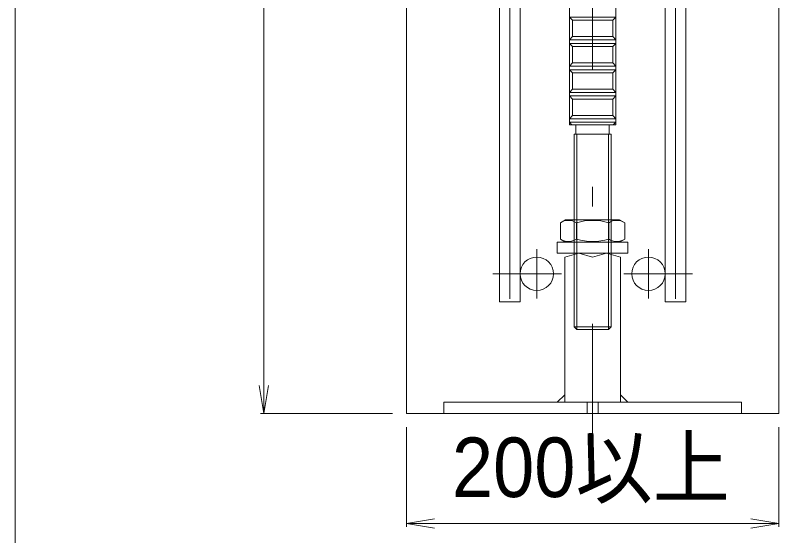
# Model space of a CAD drawing. Units: millimetres at full size; details may follow other scales. Extents: x -2994 to 2994, y -2281 to 2281.
# Drawn here: x -472.5 to -199.1, y -1454.8 to -1268.4 of the extents above; entities that cross this region are included whole.
import ezdxf
from ezdxf.enums import TextEntityAlignment as Align

# ---------------------------------------------------------------- set-up
doc = ezdxf.new("R2010")
doc.units = ezdxf.units.MM
doc.header["$LTSCALE"] = 28.063
doc.linetypes.add('LONG_DASHED_DOTTED', pattern=[15.25, 12, -1.5, 0.25, -1.5])
for name, color, linetype, lineweight in [('1-0_0', 4, 'Continuous', 9), ('1-6__0-A_00_WAKU', 5, 'Continuous', 20), ('1-B_レイヤ0', 2, 'Continuous', 15)]:
    doc.layers.add(name, color=color, linetype=linetype, lineweight=lineweight)
doc.styles.add('ＭＳ Ｐゴシック', font='')
doc.styles.get('ＭＳ Ｐゴシック').set_extended_font_data('MS PGothic')

msp = doc.modelspace()

# ---------------------------------------------------------------- linework, layer by layer
at = {"layer": '1-0_0', "lineweight": 5}
for p, q in [((-383.49, -1410.99), (-383.49, -1010.99)), ((-383.49, -1410.99), (-385.15, -1400.99)), ((-383.49, -1410.99), (-381.82, -1400.99)), ((-337.39, -1410.99), (-384.74, -1410.99)), ((-332.39, -1415.99), (-332.39, -1451.7)), ((-199.06, -1415.99), (-199.06, -1451.7)), ((-332.39, -1450.45), (-322.39, -1448.78)), ((-199.06, -1450.45), (-209.06, -1448.78)), ((-332.39, -1450.45), (-322.39, -1452.11)), ((-332.39, -1450.45), (-199.06, -1450.45)), ((-199.06, -1450.45), (-209.06, -1452.11))]:
    msp.add_line(p, q, dxfattribs=at)
at = {"layer": '1-6__0-A_00_WAKU'}
msp.add_line((-472.54, -1670), (-472.54, 1655), dxfattribs=at)
at = {"layer": '1-B_レイヤ0', "color": 4, "linetype": 'LONG_DASHED_DOTTED'}
for p, q in [((-265.72, -950.99), (-265.72, -1424.32)), ((-295.39, -1033.21), (-295.39, -1377.66)), ((-236.06, -1033.21), (-236.06, -1377.66)), ((-285.72, -1352.18), (-285.72, -1369.81)), ((-245.72, -1352.18), (-245.72, -1369.81)), ((-276.91, -1360.99), (-301.52, -1360.99)), ((-254.54, -1360.99), (-229.93, -1360.99))]:
    msp.add_line(p, q, dxfattribs=at)
at = {"layer": '1-B_レイヤ0'}
for p, q in [((-332.39, -1010.99), (-332.39, -1410.99)), ((-274.06, -1160.98), (-274.06, -1307.66)), ((-257.39, -1173.38), (-257.39, -1307.66)), ((-274.06, -1269.03), (-272.92, -1270.17)), ((-257.39, -1269.03), (-274.06, -1269.03)), ((-272.92, -1270.17), (-272.92, -1276.02)), ((-258.53, -1270.17), (-258.53, -1276.02)), ((-272.92, -1276.02), (-274.06, -1277.16)), ((-258.53, -1276.02), (-272.92, -1276.02)), ((-258.53, -1276.02), (-257.39, -1277.16)), ((-257.39, -1277.16), (-274.06, -1277.16)), ((-274.06, -1278.45), (-272.92, -1279.59)), ((-257.39, -1278.45), (-274.06, -1278.45)), ((-272.92, -1279.59), (-272.92, -1285.44)), ((-258.53, -1279.59), (-258.53, -1285.44)), ((-272.92, -1285.44), (-274.06, -1286.58)), ((-257.39, -1286.58), (-274.06, -1286.58)), ((-274.06, -1287.87), (-272.92, -1289.01)), ((-257.39, -1287.87), (-274.06, -1287.87)), ((-258.53, -1285.44), (-272.92, -1285.44)), ((-258.53, -1285.44), (-257.39, -1286.58)), ((-272.92, -1289.01), (-272.92, -1294.87)), ((-258.53, -1289.01), (-258.53, -1294.87)), ((-272.92, -1294.87), (-274.06, -1296.01)), ((-257.39, -1296.01), (-274.06, -1296.01)), ((-258.53, -1294.87), (-272.92, -1294.87)), ((-258.53, -1294.87), (-257.39, -1296.01)), ((-274.06, -1297.3), (-272.92, -1298.44)), ((-257.39, -1297.3), (-274.06, -1297.3)), ((-272.92, -1298.44), (-272.92, -1304.29)), ((-258.53, -1298.44), (-258.53, -1304.29)), ((-272.92, -1304.29), (-274.06, -1305.43)), ((-258.53, -1304.29), (-272.92, -1304.29)), ((-258.53, -1304.29), (-257.39, -1305.43)), ((-257.39, -1305.43), (-274.06, -1305.43)), ((-257.39, -1306.72), (-274.06, -1306.72)), ((-274.06, -1306.72), (-273.12, -1307.66)), ((-257.39, -1306.72), (-258.33, -1307.66)), ((-274.06, -1307.66), (-257.39, -1307.66)), ((-271.69, -1307.66), (-271.69, -1310.99)), ((-259.76, -1307.66), (-259.76, -1310.99)), ((-272.39, -1310.99), (-259.06, -1310.99)), ((-272.39, -1379.99), (-272.39, -1310.99)), ((-271.39, -1380.99), (-271.39, -1310.99)), ((-260.06, -1380.99), (-260.06, -1310.99)), ((-259.06, -1379.99), (-259.06, -1310.99)), ((-277.27, -1342.74), (-275.39, -1341.66)), ((-277.27, -1348.57), (-277.27, -1342.74)), ((-256.06, -1341.66), (-275.39, -1341.66)), ((-271.5, -1348.57), (-271.5, -1342.74)), ((-259.95, -1348.57), (-259.95, -1342.74)), ((-254.18, -1342.74), (-256.06, -1341.66)), ((-254.18, -1348.57), (-254.18, -1342.74)), ((-278.39, -1349.66), (-253.06, -1349.66)), ((-278.39, -1349.66), (-278.39, -1353.66)), ((-277.27, -1348.57), (-275.39, -1349.66)), ((-256.06, -1349.66), (-275.39, -1349.66)), ((-254.18, -1348.57), (-256.06, -1349.66)), ((-253.06, -1349.66), (-253.06, -1353.66)), ((-278.39, -1353.66), (-253.06, -1353.66)), ((-260.72, -1353.66), (-270.72, -1353.66)), ((-275.72, -1406.99), (-275.72, -1354.99)), ((-255.72, -1406.99), (-255.72, -1354.99)), ((-272.39, -1379.99), (-259.06, -1379.99)), ((-275.72, -1404.32), (-278.39, -1406.99)), ((-255.72, -1404.32), (-253.06, -1406.99)), ((-319.06, -1410.99), (-319.06, -1406.99)), ((-212.39, -1406.99), (-319.06, -1406.99)), ((-267.72, -1410.99), (-267.72, -1406.99)), ((-263.72, -1410.99), (-263.72, -1406.99)), ((-212.39, -1410.99), (-212.39, -1406.99)), ((-212.39, -1410.99), (-319.06, -1410.99))]:
    msp.add_line(p, q, dxfattribs=at)
at = {"layer": '1-B_レイヤ0', "color": 6}
for p, q in [((-299.06, -1037.66), (-299.06, -1370.99)), ((-232.39, -1037.66), (-232.39, -1370.99)), ((-291.72, -1054.32), (-291.72, -1370.99)), ((-239.72, -1054.32), (-239.72, -1370.99)), ((-291.72, -1370.99), (-299.06, -1370.99)), ((-239.72, -1370.99), (-232.39, -1370.99))]:
    msp.add_line(p, q, dxfattribs=at)
at = {"layer": '1-B_レイヤ0'}
for points in [[(-199.06, -1010.99), (-199.06, -1410.99), (-332.39, -1410.99)], [(-257.39, -1269.03), (-258.53, -1270.17), (-272.92, -1270.17)], [(-257.39, -1278.45), (-258.53, -1279.59), (-272.92, -1279.59)], [(-257.39, -1287.87), (-258.53, -1289.01), (-272.92, -1289.01)], [(-257.39, -1297.3), (-258.53, -1298.44), (-272.92, -1298.44)], [(-275.72, -1354.99), (-270.72, -1353.66), (-265.72, -1354.99), (-260.72, -1353.66), (-255.72, -1354.99)], [(-272.39, -1379.99), (-271.39, -1380.99), (-260.06, -1380.99), (-259.06, -1379.99)]]:
    msp.add_lwpolyline(points, dxfattribs=at)
at = {"layer": '1-B_レイヤ0', "color": 6}
for centre in [(-285.72, -1360.99), (-245.72, -1360.99)]:
    msp.add_circle(centre, 6, dxfattribs=at)
at = {"layer": '1-B_レイヤ0'}
for centre, radius, start, end in [((-274.38, -1346.96), 5.11, 55.6159, 124.3841), ((-265.72, -1360.96), 19.11, 72.4121, 107.5879), ((-257.06, -1346.96), 5.11, 55.6159, 124.3841), ((-274.38, -1344.35), 5.11, 235.6159, 304.3841), ((-265.72, -1330.36), 19.11, 252.4121, 287.5879), ((-257.06, -1344.35), 5.11, 235.6159, 304.3841)]:
    msp.add_arc(centre, radius, start, end, dxfattribs=at)

# ---------------------------------------------------------------- texts
at = {"layer": '1-0_0', "style": 'ＭＳ Ｐゴシック', "width": 0.95}
msp.add_text('200以上', height=21.33, dxfattribs=at).set_placement((-316.12, -1447.38), align=Align.BOTTOM_LEFT)

doc.saveas('drawing.dxf')
